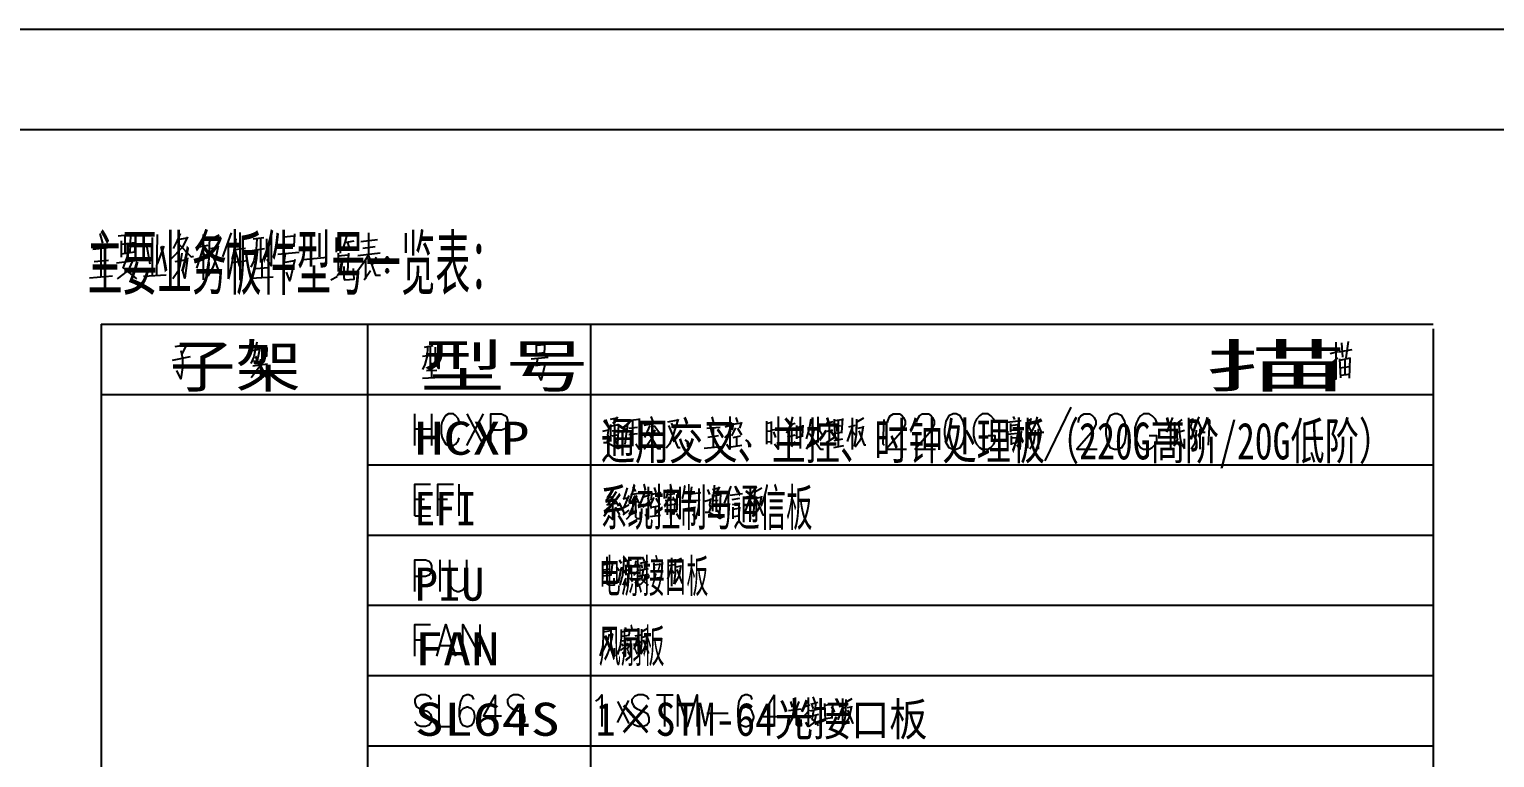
# Model space of a CAD drawing. Header units: metres. Extents: x 17 to 1264, y 17 to 859.
# Drawn here: x 508.8 to 922.9, y 653.2 to 858.8 of the extents above; entities that cross this region are included whole.
import ezdxf

# ---------------------------------------------------------------- set-up
doc = ezdxf.new("R2010")
doc.units = ezdxf.units.M
for name, color, linetype in [('LINES', 7, 'Continuous'), ('POLYLINES', 4, 'Continuous'), ('RECTS', 7, 'Continuous'), ('TEXTS', 3, 'Continuous')]:
    doc.layers.add(name, color=color, linetype=linetype)

msp = doc.modelspace()

# ---------------------------------------------------------------- linework, layer by layer
at = {"layer": 'LINES'}
for p, q in [((1179.14, 830.45), (87.76, 830.45)), ((528.76, 801.22), (529.48, 798.48)), ((533.95, 800.5), (539.27, 801.07)), ((534.81, 799.06), (534.81, 794.45)), ((535.96, 795.6), (535.96, 800.64)), ((537.4, 800.78), (537.26, 795.74)), ((538.84, 799.2), (538.55, 795.89)), ((543.59, 800.06), (543.59, 789.41)), ((544.89, 789.55), (545.03, 800.93)), ((550.94, 799.49), (553.39, 799.92)), ((557.99, 800.93), (557.99, 788.11)), ((559.72, 799.34), (562.46, 800.78)), ((565.91, 801.36), (563.47, 794.59)), ((568.36, 801.5), (568.36, 787.97)), ((572.11, 799.63), (575.13, 800.06)), ((574.12, 799.92), (574.12, 793.01)), ((575.85, 799.63), (575.85, 794.59)), ((580.75, 801.36), (580.75, 796.75)), ((580.75, 800.21), (583.63, 800.5)), ((583.77, 801.07), (583.63, 797.62)), ((595.58, 800.06), (595.58, 795.89)), ((596.73, 795.6), (596.73, 800.78)), ((598.03, 798.62), (600.62, 799.06)), ((602.49, 798.91), (607.24, 799.49)), ((604.65, 801.36), (604.65, 795.31)), ((526.75, 796.75), (531.79, 797.33)), ((529.19, 788.98), (529.19, 797.04)), ((534.81, 798.19), (538.7, 798.62)), ((538.7, 795.89), (534.81, 795.31)), ((536.68, 795.17), (535.24, 791.42)), ((542.01, 797.33), (542.87, 792.58)), ((545.03, 792.58), (546.91, 797.62)), ((557.99, 797.18), (556.12, 791.42)), ((559.29, 797.76), (556.7, 797.33)), ((557.99, 795.74), (559.15, 794.16)), ((560.15, 796.9), (562.03, 797.33)), ((565.05, 798.62), (565.05, 788.4)), ((566.92, 796.61), (569.95, 797.04)), ((571.24, 796.32), (575.27, 796.9)), ((579.02, 795.31), (585.07, 795.89)), ((583.77, 797.62), (580.75, 797.33)), ((581.18, 795.46), (580.75, 793.01)), ((596.15, 795.6), (596.15, 790.42)), ((596.15, 794.88), (598.89, 795.17)), ((598.75, 798.77), (599.32, 796.61)), ((599.03, 795.6), (598.75, 790.42)), ((607.96, 795.6), (601.63, 794.88)), ((603.07, 797.04), (606.52, 797.47)), ((531.21, 793.58), (527.18, 793.15)), ((533.51, 792.86), (540.14, 793.73)), ((535.24, 791.57), (539.13, 788.4)), ((537.98, 793.44), (536.68, 790.56)), ((550.07, 793.3), (553.39, 793.87)), ((565.91, 793.01), (570.52, 793.58)), ((572.83, 791.28), (576.43, 791.57)), ((574.55, 794.02), (574.55, 788.83)), ((583.77, 793.44), (580.46, 792.86)), ((586.36, 793.87), (592.99, 794.45)), ((596.73, 790.42), (597.45, 793.58)), ((603.79, 793.44), (603.79, 788.4)), ((606.81, 794.45), (605.66, 792.29)), ((609.98, 794.02), (609.98, 794.16)), ((609.98, 794.02), (609.98, 793.87)), ((609.98, 790.7), (609.98, 790.85)), ((525.88, 788.69), (532.36, 789.26)), ((536.54, 790.56), (533.66, 788.4)), ((541.15, 789.12), (547.48, 789.55)), ((571.39, 788.54), (577.72, 788.98)), ((595.87, 788.98), (593.99, 787.97)), ((596.73, 790.56), (595.87, 789.12)), ((603.5, 788.11), (605.23, 790.7)), ((609.98, 790.7), (609.98, 790.56)), ((529.19, 775.58), (604.36, 775.58)), ((529.19, 775.58), (529.19, 755.71)), ((604.36, 775.58), (667.43, 775.58)), ((604.36, 775.58), (604.36, 755.71)), ((667.43, 775.58), (905.47, 775.58)), ((667.43, 775.58), (667.43, 755.71)), ((905.47, 774.29), (905.47, 754.56)), ((573.11, 770.54), (572.68, 768.24)), ((652.03, 770.54), (652.03, 766.8)), ((654.47, 770.4), (654.33, 767.52)), ((879.98, 766.22), (879.69, 770.26)), ((881.42, 770.69), (880.84, 766.08)), ((554.25, 766.37), (549.21, 765.36)), ((550.07, 769.25), (553.39, 769.82)), ((553.39, 769.97), (551.95, 767.23)), ((571.82, 768.1), (573.83, 768.53)), ((574.55, 769.1), (574.55, 765.65)), ((574.55, 768.38), (575.99, 768.53)), ((575.99, 766.51), (574.55, 766.22)), ((575.99, 768.96), (575.85, 766.51)), ((619.91, 766.51), (623.08, 766.94)), ((620.49, 769.1), (622.94, 769.54)), ((622.07, 769.39), (622.07, 763.92)), ((623.51, 769.1), (623.51, 765.22)), ((650.59, 765.79), (655.48, 766.22)), ((652.03, 769.68), (654.47, 769.82)), ((654.47, 767.52), (652.03, 767.23)), ((878.54, 767.81), (876.38, 767.23)), ((876.38, 764.21), (878.54, 766.08)), ((878.83, 767.81), (882.57, 768.38)), ((881.99, 765.94), (878.97, 765.36)), ((881.85, 760.32), (881.99, 766.08)), ((574.12, 763.92), (571.53, 760.46)), ((571.96, 763.78), (576.14, 764.35)), ((574.12, 765.65), (574.12, 759.89)), ((621.07, 762.48), (623.95, 762.62)), ((622.51, 764.64), (622.51, 760.61)), ((654.47, 764.21), (651.88, 763.78)), ((652.46, 765.79), (652.03, 763.92)), ((878.97, 765.79), (879.26, 760.46)), ((879.11, 763.2), (881.85, 763.63)), ((880.55, 765.5), (880.55, 761.33)), ((619.91, 760.32), (625.1, 760.61)), ((879.26, 761.18), (881.85, 761.47)), ((529.19, 755.71), (604.36, 755.71)), ((529.19, 755.71), (529.19, 755.71)), ((529.19, 755.71), (529.19, 715.97)), ((529.19, 755.71), (529.19, 735.84)), ((604.36, 755.71), (667.43, 755.71)), ((604.36, 755.71), (604.36, 735.84)), ((667.43, 755.71), (905.47, 755.71)), ((667.43, 755.71), (667.43, 735.84)), ((905.47, 754.56), (905.47, 734.69)), ((617.75, 741.31), (617.75, 750.24)), ((622.51, 750.24), (622.51, 741.31)), ((632.44, 741.31), (637.19, 750.24)), ((632.44, 750.24), (637.19, 741.31)), ((675.07, 749.38), (674.06, 747.65)), ((684.43, 749.52), (685, 748.08)), ((701.71, 749.38), (702.28, 747.36)), ((726.62, 749.38), (726.62, 740.45)), ((731.66, 749.38), (731.66, 742.18)), ((786.81, 749.52), (787.24, 748.66)), ((803.08, 752.11), (795.74, 736.99)), ((617.75, 746.06), (622.51, 746.06)), ((670.89, 745.34), (672.47, 745.78)), ((671.61, 748.66), (672.19, 747.22)), ((673.05, 748.8), (674.92, 749.09)), ((673.05, 746.78), (675.35, 747.22)), ((673.05, 747.22), (673.05, 742.46)), ((673.48, 745.49), (674.63, 745.63)), ((673.63, 747.94), (674.35, 747.07)), ((674.2, 746.93), (674.2, 742.32)), ((677.23, 741.74), (677.95, 747.36)), ((677.95, 748.37), (681.11, 748.8)), ((678.23, 746.21), (680.68, 746.5)), ((679.39, 741.17), (679.39, 748.37)), ((682.55, 747.07), (687.02, 747.94)), ((684.14, 746.93), (682.7, 743.62)), ((685.43, 746.93), (686.87, 744.91)), ((692.06, 748.51), (689.18, 747.94)), ((690.19, 747.65), (690.91, 746.21)), ((700.27, 746.21), (704.01, 746.5)), ((702.14, 740.74), (702.14, 746.35)), ((705.31, 743.62), (707.18, 745.49)), ((707.18, 747.07), (705.45, 746.5)), ((707.75, 747.65), (707.47, 745.63)), ((710.06, 747.65), (707.75, 747.22)), ((708.47, 749.23), (708.91, 747.79)), ((708.91, 746.21), (710.06, 744.34)), ((709.63, 746.21), (710.2, 747.94)), ((717.11, 748.22), (717.11, 741.74)), ((717.11, 747.65), (718.41, 747.79)), ((717.11, 745.34), (718.12, 745.49)), ((718.41, 748.08), (718.41, 741.74)), ((718.84, 745.78), (721.72, 746.21)), ((723.31, 745.78), (724.89, 745.92)), ((723.88, 747.22), (725.18, 747.65)), ((724.17, 745.78), (724.17, 741.02)), ((725.61, 746.93), (725.61, 743.18)), ((727.48, 746.78), (725.61, 746.35)), ((727.34, 744.05), (727.48, 747.07)), ((729.21, 745.78), (730.65, 746.21)), ((731.8, 746.06), (733.1, 744.05)), ((734.11, 747.65), (735.98, 748.08)), ((734.25, 745.34), (735.83, 745.78)), ((734.97, 742.9), (734.97, 747.94)), ((736.27, 748.8), (736.41, 744.05)), ((736.41, 748.37), (738.43, 748.66)), ((736.7, 746.64), (738.14, 746.93)), ((737.42, 748.37), (737.42, 741.17)), ((738.57, 748.94), (738.28, 745.06)), ((741.31, 746.5), (739.87, 742.46)), ((742.17, 746.93), (740.3, 746.5)), ((741.31, 749.09), (741.31, 740.16)), ((741.31, 745.49), (742.17, 744.34)), ((742.6, 747.94), (744.62, 749.09)), ((742.89, 746.21), (744.33, 746.5)), ((785.08, 747.94), (789.11, 748.37)), ((785.23, 745.34), (785.23, 740.45)), ((786.09, 747.5), (786.09, 745.06)), ((786.09, 746.93), (788.11, 747.22)), ((786.09, 745.63), (788.25, 745.78)), ((788.25, 747.5), (787.96, 745.78)), ((790.84, 749.09), (790.84, 740.59)), ((790.84, 748.37), (791.71, 748.66)), ((793.87, 746.06), (793.87, 740.3)), ((831.88, 749.23), (830.15, 745.06)), ((831.31, 747.5), (831.31, 740.3)), ((834.47, 748.66), (832.46, 747.07)), ((832.46, 741.6), (832.46, 747.94)), ((832.46, 744.77), (835.19, 745.63)), ((833.61, 747.94), (833.75, 745.2)), ((836.35, 749.09), (836.35, 740.59)), ((836.35, 748.37), (837.35, 748.66)), ((839.51, 746.06), (839.51, 740.3)), ((673.48, 744.05), (674.92, 744.34)), ((680.68, 744.62), (678.23, 744.34)), ((694.07, 742.9), (694.79, 742.46)), ((694.79, 742.46), (695.23, 741.74)), ((694.94, 741.31), (694.79, 742.18)), ((694.94, 741.02), (694.94, 741.31)), ((695.23, 741.74), (695.23, 741.46)), ((695.23, 741.46), (695.23, 741.02)), ((703.58, 744.05), (700.55, 743.62)), ((710.2, 741.31), (707.18, 740.88)), ((707.75, 743.62), (709.77, 744.05)), ((708.76, 741.02), (708.76, 743.9)), ((711.21, 742.9), (711.93, 742.46)), ((711.93, 742.46), (712.51, 741.74)), ((712.22, 741.31), (712.07, 742.18)), ((712.22, 741.02), (712.22, 741.31)), ((712.51, 741.74), (712.51, 741.46)), ((712.51, 741.46), (712.51, 741.02)), ((717.11, 742.32), (718.41, 742.46)), ((719.13, 745.2), (719.71, 743.62)), ((723.02, 743.76), (725.18, 744.34)), ((724.17, 741.02), (725.18, 742.46)), ((725.61, 743.62), (727.48, 744.05)), ((729.64, 742.32), (728.35, 740.3)), ((734.11, 742.18), (736.27, 743.62)), ((736.12, 740.74), (739, 741.31)), ((736.27, 742.75), (738.71, 743.18)), ((736.41, 744.77), (738.57, 745.06)), ((785.23, 744.48), (789.11, 744.91)), ((786.23, 744.05), (786.23, 741.46)), ((786.23, 743.47), (787.96, 743.62)), ((786.23, 741.89), (787.96, 742.18)), ((787.96, 744.05), (787.82, 742.18)), ((832.31, 741.17), (833.47, 743.33)), ((833.32, 742.18), (834.04, 741.02)), ((833.75, 745.2), (834.04, 743.62)), ((834.47, 741.74), (834.04, 743.62)), ((834.47, 741.74), (835.19, 740.45)), ((835.19, 740.45), (835.19, 743.18)), ((675.35, 740.59), (675.93, 740.88)), ((695.08, 740.88), (694.94, 741.02)), ((695.23, 741.02), (695.08, 740.88)), ((699.55, 740.59), (704.44, 741.02)), ((712.36, 740.88), (712.22, 741.02)), ((712.51, 741.02), (712.36, 740.88)), ((604.36, 735.84), (667.43, 735.84)), ((604.36, 735.84), (604.36, 715.97)), ((667.43, 735.84), (905.47, 735.84)), ((667.43, 735.84), (667.43, 715.97)), ((905.47, 734.69), (905.47, 714.82)), ((630.28, 721.44), (630.28, 730.37)), ((671.61, 728.64), (673.63, 729.07)), ((673.77, 729.07), (672.19, 726.62)), ((673.63, 729.07), (674.92, 729.65)), ((677.8, 729.36), (676.79, 726.34)), ((679.39, 729.65), (680.11, 728.35)), ((685.43, 729.5), (685.87, 728.06)), ((689.32, 728.93), (688.75, 726.34)), ((690.04, 729.65), (690.04, 720.72)), ((695.95, 729.65), (695.23, 725.04)), ((700.41, 728.93), (700.99, 727.49)), ((701.85, 728.93), (703.58, 729.36)), ((703.87, 729.65), (702.86, 727.92)), ((707.03, 729.79), (705.16, 725.04)), ((708.19, 729.79), (708.91, 728.06)), ((712.51, 729.36), (712.51, 720.43)), ((713.8, 728.21), (715.82, 729.36)), ((617.75, 726.19), (620.49, 726.19)), ((624.23, 726.19), (626.97, 726.19)), ((672.04, 726.48), (673.77, 726.91)), ((672.04, 724.61), (674.78, 725.04)), ((674.63, 728.21), (672.33, 724.61)), ((674.2, 726.19), (675.35, 724.18)), ((677.8, 726.48), (676.51, 726.19)), ((676.65, 723.74), (678.23, 724.61)), ((678.23, 727.2), (676.79, 723.89)), ((678.67, 727.49), (681.55, 727.92)), ((678.67, 725.04), (680.83, 725.62)), ((679.96, 727.2), (678.95, 725.18)), ((681.11, 725.04), (680.39, 726.62)), ((682.27, 723.89), (684.14, 725.76)), ((684.14, 727.34), (682.41, 726.77)), ((684.71, 727.92), (684.43, 725.9)), ((687.16, 727.92), (684.71, 727.49)), ((685.87, 726.48), (687.02, 724.61)), ((686.59, 726.48), (687.16, 728.21)), ((688.46, 725.76), (691.48, 726.19)), ((689.03, 725.04), (689.03, 721.73)), ((689.03, 724.46), (691.05, 724.75)), ((689.18, 727.49), (691.19, 727.78)), ((691.19, 725.04), (690.91, 721.87)), ((691.77, 727.49), (691.77, 723.17)), ((695.37, 725.62), (698.11, 725.9)), ((695.66, 727.63), (698.54, 728.06)), ((699.69, 725.62), (701.27, 726.05)), ((701.85, 727.06), (704.15, 727.49)), ((701.85, 727.49), (701.85, 722.74)), ((702.28, 725.76), (703.43, 725.9)), ((702.28, 724.32), (703.58, 724.61)), ((702.43, 728.21), (703.15, 727.34)), ((702.86, 727.2), (702.86, 722.59)), ((706.31, 727.92), (706.31, 720.58)), ((706.75, 727.34), (710.35, 727.78)), ((707.47, 726.05), (709.63, 726.48)), ((709.63, 724.9), (707.47, 724.61)), ((712.51, 726.77), (711.07, 722.74)), ((713.37, 727.2), (711.5, 726.77)), ((712.51, 725.76), (713.37, 724.61)), ((714.09, 726.48), (715.53, 726.77)), ((617.75, 721.44), (622.22, 721.44)), ((672.91, 724.03), (671.18, 721.3)), ((674.35, 723.89), (675.64, 721.73)), ((678.23, 723.02), (676.51, 721.73)), ((687.16, 721.58), (684.14, 721.15)), ((684.71, 723.89), (686.73, 724.32)), ((685.72, 721.3), (685.72, 724.18)), ((690.91, 721.73), (690.33, 722.74)), ((694.07, 723.46), (697.1, 723.89)), ((704.15, 720.86), (704.73, 721.15)), ((707.61, 723.89), (707.61, 720.58)), ((707.61, 723.31), (709.34, 723.6)), ((707.61, 721.3), (709.34, 721.44)), ((709.48, 723.89), (709.19, 721.44)), ((529.19, 715.97), (529.19, 696.24)), ((604.36, 715.97), (667.43, 715.97)), ((604.36, 715.97), (604.36, 696.24)), ((667.43, 715.97), (905.47, 715.97)), ((667.43, 715.97), (667.43, 696.24)), ((905.47, 714.82), (905.47, 694.94)), ((624.95, 700.13), (624.95, 709.06)), ((670.75, 708.48), (670.75, 703.58)), ((670.75, 707.62), (673.48, 708.05)), ((673.63, 708.34), (673.19, 704.74)), ((675.5, 709.06), (676.07, 708.05)), ((676.79, 708.62), (678.95, 709.06)), ((677.95, 708.62), (677.8, 707.33)), ((681.4, 708.05), (683.56, 708.62)), ((681.98, 709.92), (682.55, 708.62)), ((682.84, 708.34), (682.7, 706.32)), ((685.29, 708.19), (685.43, 703.3)), ((687.45, 704.16), (687.74, 708.34)), ((690.33, 709.63), (690.33, 701.57)), ((691.34, 708.62), (693.07, 709.49)), ((673.34, 704.74), (670.75, 704.45)), ((671.18, 706.18), (672.91, 706.46)), ((674.78, 707.18), (675.5, 706.03)), ((675.35, 702.58), (676.22, 707.04)), ((675.35, 702.58), (676.07, 706.61)), ((675.79, 701.86), (676.36, 704.16)), ((677.37, 703.87), (676.51, 701.86)), ((677.37, 707.62), (677.37, 704.74)), ((677.37, 707.04), (678.67, 707.33)), ((677.37, 706.03), (678.38, 706.32)), ((678.67, 705.17), (677.37, 704.88)), ((678.67, 707.62), (678.52, 705.17)), ((679.24, 702.86), (678.52, 703.87)), ((681.11, 707.76), (679.67, 707.33)), ((679.67, 704.74), (681.11, 706.32)), ((680.97, 704.45), (683.85, 705.02)), ((683.71, 706.46), (681.4, 706.03)), ((682.12, 706.61), (681.83, 707.76)), ((682.27, 706.18), (681.83, 703.58)), ((682.84, 704.88), (682.55, 703.15)), ((685.29, 707.62), (687.59, 707.9)), ((685.43, 703.87), (687.59, 704.16)), ((690.33, 707.18), (689.18, 703.58)), ((691.05, 707.62), (689.47, 707.33)), ((690.33, 706.32), (691.05, 705.31)), ((691.63, 707.04), (692.92, 707.33)), ((674.92, 703.44), (675.35, 702.86)), ((682.41, 703.15), (681.83, 703.58)), ((682.41, 703.15), (683.71, 701.86)), ((529.19, 696.24), (529.19, 676.37)), ((604.36, 696.24), (667.43, 696.24)), ((604.36, 696.24), (604.36, 676.37)), ((667.43, 696.24), (905.47, 696.24)), ((667.43, 696.24), (667.43, 676.37)), ((905.47, 694.94), (905.47, 675.07)), ((671.03, 688.75), (673.19, 689.04)), ((671.32, 687.6), (673.05, 683.57)), ((676.07, 688.75), (678.38, 689.04)), ((676.07, 687.46), (678.38, 687.74)), ((677.23, 690.05), (677.37, 689.18)), ((678.38, 689.18), (678.23, 687.74)), ((680.83, 687.46), (679.67, 683.71)), ((681.55, 687.74), (679.96, 687.46)), ((680.83, 689.76), (680.83, 681.7)), ((681.83, 688.75), (683.56, 689.76)), ((682.12, 687.17), (683.27, 687.46)), ((617.75, 686.45), (620.49, 686.45)), ((624.95, 684.86), (628.27, 684.86)), ((676.94, 684.29), (675.79, 683.42)), ((676.22, 685.3), (676.65, 684.72)), ((676.36, 686.16), (677.23, 686.3)), ((677.66, 686.3), (678.67, 686.59)), ((678.38, 684.72), (677.66, 683.71)), ((677.8, 685.58), (678.09, 685.01)), ((680.83, 686.59), (681.55, 685.58)), ((529.19, 676.37), (529.19, 656.5)), ((604.36, 676.37), (667.43, 676.37)), ((604.36, 676.37), (604.36, 656.5)), ((667.43, 676.37), (905.47, 676.37)), ((667.43, 676.37), (667.43, 656.5)), ((905.47, 675.07), (905.47, 655.34)), ((640.51, 670.9), (640.51, 661.97)), ((686.01, 670.9), (690.76, 670.9)), ((688.31, 670.9), (688.31, 661.97)), ((719.27, 670.9), (719.27, 661.97)), ((675.07, 663.12), (678.23, 669.31)), ((675.07, 669.02), (678.23, 662.83)), ((726.91, 666.86), (723.31, 666.43)), ((724.46, 667.44), (724.03, 669.02)), ((725.18, 670.18), (725.18, 666.72)), ((725.61, 667.01), (726.33, 669.02)), ((727.77, 664.99), (729.35, 666.72)), ((729.35, 668.02), (727.91, 667.58)), ((731.8, 666.86), (729.5, 666.29)), ((729.64, 668.3), (731.66, 668.88)), ((730.36, 667.01), (730.07, 668.02)), ((730.22, 670.32), (730.79, 668.88)), ((731.08, 668.74), (730.79, 666.72)), ((733.53, 668.45), (733.67, 663.55)), ((733.53, 668.02), (735.83, 668.3)), ((735.69, 664.56), (735.98, 668.59)), ((738.57, 667.44), (737.27, 663.84)), ((739.29, 667.87), (737.56, 667.58)), ((738.57, 669.89), (738.57, 661.82)), ((738.57, 666.72), (739.15, 665.57)), ((739.58, 668.88), (741.31, 669.89)), ((739.87, 667.3), (741.02, 667.58)), ((700.27, 665.71), (706.31, 665.71)), ((727.05, 662.11), (726.91, 663.98)), ((729.21, 664.85), (731.95, 665.42)), ((730.36, 666.43), (729.93, 663.98)), ((730.65, 663.55), (729.93, 663.98)), ((731.08, 665.14), (730.65, 663.41)), ((730.65, 663.55), (731.8, 662.26)), ((733.67, 664.27), (735.83, 664.56)), ((529.19, 656.5), (529.19, 636.62)), ((604.36, 656.5), (667.43, 656.5)), ((604.36, 656.5), (604.36, 636.62)), ((667.43, 656.5), (905.47, 656.5)), ((667.43, 656.5), (667.43, 636.62)), ((905.47, 655.34), (905.47, 635.47))]:
    msp.add_line(p, q, dxfattribs=at)
at = {"layer": 'POLYLINES'}
for points in [[(553.53, 800.21), (552.09, 797.33), (548.78, 793.87)], [(551.51, 801.22), (550.65, 799.2), (549.5, 796.9)], [(559.72, 800.35), (559.58, 794.02), (558.86, 789.41)], [(567.21, 799.63), (566.78, 796.61), (566.06, 793.87)], [(573.11, 799.63), (572.97, 796.61), (572.25, 793.44), (571.39, 791.71)], [(577.15, 800.93), (577.15, 792), (575.99, 793.87)], [(598.6, 800.78), (598.03, 798.62), (597.31, 796.61)], [(551.95, 795.6), (551.37, 792.14), (550.79, 790.42), (549.35, 788.4)], [(550.94, 798.34), (554.54, 794.59), (555.26, 794.74)], [(562.17, 797.62), (561.31, 793.15), (560.59, 791.42), (559.29, 789.12)], [(560.44, 795.6), (562.6, 789.84), (563.18, 789.84)], [(604.65, 795.17), (603.35, 793.01), (601.34, 790.27)], [(553.53, 794.3), (552.81, 788.54), (552.09, 790.99)], [(583.91, 793.87), (582.47, 787.82), (581.47, 790.27)], [(597.74, 791.86), (597.74, 788.54), (598.03, 788.11), (600.62, 788.26), (600.47, 791.28)], [(604.65, 794.88), (606.67, 789.41), (608.11, 789.41)], [(610.38, 794.04), (609.91, 794.63), (609.44, 794.04)], [(609.44, 794.04), (609.91, 793.45), (610.38, 794.04)], [(610.38, 790.64), (609.91, 791.23), (609.44, 790.64)], [(610.26, 794.04), (609.91, 794.48), (609.55, 794.04)], [(609.55, 794.04), (609.91, 793.6), (610.26, 794.04)], [(610.26, 790.64), (609.91, 791.09), (609.55, 790.64)], [(610.15, 794.04), (609.91, 794.33), (609.67, 794.04)], [(609.67, 794.04), (609.91, 793.74), (610.15, 794.04)], [(610.15, 790.64), (609.91, 790.94), (609.67, 790.64)], [(609.44, 790.64), (609.91, 790.05), (610.38, 790.64)], [(609.55, 790.64), (609.91, 790.2), (610.26, 790.64)], [(609.67, 790.64), (609.91, 790.35), (610.15, 790.64)], [(624.52, 770.26), (624.52, 763.06), (623.66, 764.5)], [(877.96, 770.54), (877.96, 760.03), (876.81, 761.62)], [(551.66, 768.1), (552.09, 765.94), (552.09, 763.2), (551.66, 760.18), (550.51, 762.48)], [(572.68, 768.24), (572.25, 766.37), (571.39, 764.5)], [(573.98, 768.82), (573.26, 765.22), (572.83, 766.51)], [(621.35, 769.1), (621.21, 766.66), (620.63, 764.21), (619.91, 762.77)], [(574.12, 763.92), (575.71, 760.75), (576.57, 760.75)], [(654.62, 764.5), (653.47, 759.74), (652.6, 761.62)], [(630.28, 748.08), (629.99, 748.94), (629.27, 749.81), (628.7, 750.24), (627.26, 750.24), (626.54, 749.81), (625.96, 748.94), (625.53, 748.08), (625.24, 746.93), (625.24, 744.77), (625.53, 743.47), (625.96, 742.61), (626.54, 741.74), (627.26, 741.31), (628.7, 741.31), (629.27, 741.74), (629.99, 742.61), (630.28, 743.47)], [(639.21, 741.31), (639.21, 750.24), (642.23, 750.24), (643.24, 749.81), (643.67, 749.38), (643.96, 748.51), (643.96, 747.36), (643.67, 746.5), (643.24, 746.06), (642.23, 745.63), (639.21, 745.63)], [(706.75, 749.52), (706.75, 740.3), (705.88, 741.6)], [(720.43, 749.52), (720.43, 740.3), (719.42, 741.74)], [(724.46, 749.38), (723.88, 747.22), (722.73, 744.77)], [(751.39, 747.79), (751.39, 748.22), (751.82, 749.23), (752.11, 749.66), (752.97, 750.24), (754.7, 750.24), (755.42, 749.66), (755.85, 749.23), (756.28, 748.22), (756.28, 747.36), (755.85, 746.35), (754.99, 744.91), (750.95, 740.3), (756.71, 740.3)], [(759.59, 747.79), (759.59, 748.22), (760.03, 749.23), (760.31, 749.66), (761.18, 750.24), (762.91, 750.24), (763.63, 749.66), (764.06, 749.23), (764.49, 748.22), (764.49, 747.36), (764.06, 746.35), (763.19, 744.91), (759.16, 740.3), (764.92, 740.3)], [(769.82, 750.24), (768.67, 749.66), (767.8, 748.22), (767.37, 745.92), (767.37, 744.48), (767.8, 742.18), (768.67, 740.74), (769.82, 740.3), (770.68, 740.3), (771.83, 740.74), (772.7, 742.18), (773.13, 744.48), (773.13, 745.92), (772.7, 748.22), (771.83, 749.66), (770.68, 750.24), (769.82, 750.24)], [(781.77, 747.79), (781.34, 748.8), (780.47, 749.66), (779.75, 750.24), (778.03, 750.24), (777.31, 749.66), (776.44, 748.8), (776.01, 747.79), (775.58, 746.35), (775.58, 744.05), (776.01, 742.61), (776.44, 741.74), (777.31, 740.74), (778.03, 740.3), (779.75, 740.3), (780.47, 740.74), (781.34, 741.74), (781.77, 742.61), (781.77, 744.05), (779.75, 744.05)], [(793.58, 749.38), (793, 747.36), (791.99, 745.2)], [(805.24, 747.79), (805.24, 748.22), (805.53, 749.23), (805.96, 749.66), (806.83, 750.24), (808.41, 750.24), (809.27, 749.66), (809.71, 749.23), (810.14, 748.22), (810.14, 747.36), (809.71, 746.35), (808.84, 744.91), (804.81, 740.3), (810.57, 740.3)], [(815.47, 750.24), (814.17, 749.66), (813.45, 748.22), (813.02, 745.92), (813.02, 744.48), (813.45, 742.18), (814.17, 740.74), (815.47, 740.3), (816.33, 740.3), (817.48, 740.74), (818.35, 742.18), (818.78, 744.48), (818.78, 745.92), (818.35, 748.22), (817.48, 749.66), (816.33, 750.24), (815.47, 750.24)], [(827.42, 747.79), (826.99, 748.8), (826.12, 749.66), (825.26, 750.24), (823.67, 750.24), (822.81, 749.66), (822.09, 748.8), (821.66, 747.79), (821.23, 746.35), (821.23, 744.05), (821.66, 742.61), (822.09, 741.74), (822.81, 740.74), (823.67, 740.3), (825.26, 740.3), (826.12, 740.74), (826.99, 741.74), (827.42, 742.61), (827.42, 744.05), (825.26, 744.05)], [(839.23, 749.38), (838.51, 747.36), (837.64, 745.2)], [(672.47, 746.06), (672.19, 744.34), (672.47, 743.47), (672.04, 742.18)], [(675.35, 747.36), (675.07, 741.74), (674.49, 742.9)], [(681.11, 748.94), (681.11, 740.3), (680.25, 741.74)], [(685.58, 745.78), (684.71, 743.33), (682.55, 740.16)], [(692.2, 748.8), (690.62, 744.05), (689.75, 741.74), (688.75, 740.59)], [(689.47, 746.93), (692.06, 740.74), (692.78, 740.74)], [(707.32, 744.05), (708.19, 745.78), (708.47, 746.35)], [(729.64, 748.8), (729.21, 746.06), (728.35, 743.18)], [(730.65, 746.5), (730.22, 744.19), (729.64, 742.32)], [(742.6, 748.8), (742.46, 744.34), (741.88, 741.02)], [(744.47, 746.78), (743.9, 743.62), (743.32, 742.46), (742.17, 740.88)], [(743.18, 745.49), (744.76, 741.46), (745.19, 741.46)], [(750.3, 748.63), (750.04, 741.79), (750.39, 741.39)], [(789.11, 745.49), (788.68, 740.3), (787.96, 741.46)], [(791.85, 748.94), (791.27, 746.5), (791.85, 745.49), (791.85, 744.48), (791.56, 743.18), (791.13, 744.05)], [(793, 745.63), (792.71, 743.18), (792.43, 741.74), (791.56, 740.3)], [(793.29, 748.51), (794.73, 745.06), (795.45, 745.06)], [(837.5, 748.94), (836.92, 746.5), (837.5, 745.49), (837.5, 744.48), (837.07, 743.18), (836.78, 744.05)], [(838.51, 745.63), (838.36, 743.18), (838.07, 741.74), (837.07, 740.3)], [(838.94, 748.51), (840.38, 745.06), (841.1, 745.06)], [(841.98, 741.39), (842.42, 748.22), (842.07, 748.63)], [(671.03, 742.18), (672.04, 742.18), (675.35, 740.45)], [(683.71, 745.06), (686.44, 740.45), (687.31, 740.45)], [(729.21, 744.77), (732.38, 740.3), (733.24, 740.3)], [(617.75, 721.44), (617.75, 730.37), (622.22, 730.37)], [(624.23, 721.44), (624.23, 730.37), (628.7, 730.37)], [(683.71, 729.65), (683.71, 720.58), (682.84, 721.87)], [(692.63, 729.65), (692.63, 721.44), (692.63, 720.58), (691.77, 722.02)], [(713.8, 728.93), (713.66, 724.61), (713.23, 721.3)], [(673.63, 724.9), (673.63, 720.43), (672.76, 721.3)], [(679.39, 724.9), (679.24, 723.17), (678.81, 721.87), (677.51, 720.43)], [(680.11, 725.18), (680.11, 721.15), (680.54, 720.72), (681.55, 720.72), (681.55, 722.59)], [(684.28, 724.32), (685.15, 726.05), (685.43, 726.62)], [(698.11, 726.05), (697.82, 723.31), (697.1, 720.58), (696.38, 722.02)], [(701.27, 726.34), (700.99, 724.61), (701.27, 723.74), (700.84, 722.45)], [(704.15, 727.63), (703.87, 722.02), (703.29, 723.17)], [(715.67, 727.06), (715.1, 723.89), (714.52, 722.74), (713.37, 721.15)], [(714.38, 725.76), (716.11, 721.73), (716.39, 721.73)], [(699.83, 722.45), (700.84, 722.45), (704.15, 720.72)], [(617.75, 700.13), (617.75, 709.06), (620.78, 709.06), (621.79, 708.62), (622.22, 708.19), (622.51, 707.33), (622.51, 706.03), (622.22, 705.17), (621.79, 704.74), (620.78, 704.3), (617.75, 704.3)], [(627.55, 709.06), (627.55, 702.58), (627.98, 701.42), (628.7, 700.56), (629.71, 700.13), (630.28, 700.13), (631.29, 700.56), (632.01, 701.42), (632.44, 702.58), (632.44, 709.06)], [(672.04, 709.92), (672.04, 702.86), (672.04, 702.43), (672.19, 702.14), (672.62, 701.86), (674.2, 702), (674.06, 703.87)], [(676.79, 709.49), (676.65, 706.32), (676.36, 704.16)], [(680.68, 709.92), (680.68, 701.57), (680.11, 702.86)], [(691.34, 709.2), (691.34, 705.17), (690.91, 702.29)], [(677.95, 704.88), (677.95, 701.57), (677.37, 702.58)], [(692.92, 707.47), (692.49, 704.74), (691.91, 703.58), (691.05, 702.14)], [(691.77, 706.32), (693.21, 702.58), (693.5, 702.58)], [(680.97, 701.57), (681.98, 702.58), (682.55, 703.15)], [(617.75, 681.84), (617.75, 690.77), (622.22, 690.77)], [(623.95, 681.84), (626.54, 690.77), (629.27, 681.84)], [(631.29, 681.84), (631.29, 690.77), (636.19, 681.84), (636.19, 690.77)], [(671.03, 689.76), (670.89, 685.3), (670.75, 684.29), (670.03, 681.98)], [(670.89, 683.14), (672.19, 685.87), (672.76, 688.18)], [(673.19, 689.62), (673.19, 685.3), (673.48, 683.57), (674.2, 681.84), (674.2, 684.14)], [(676.07, 689.33), (676.07, 687.02), (675.79, 684.72), (675.07, 682.27)], [(681.83, 689.47), (681.83, 685.44), (681.4, 682.56)], [(683.42, 687.6), (682.84, 684.86), (682.41, 683.71), (681.55, 682.42)], [(677.23, 686.59), (677.23, 681.84), (676.51, 682.99)], [(678.67, 686.74), (678.67, 681.84), (677.95, 682.99)], [(682.27, 686.45), (683.71, 682.85), (683.99, 682.85)], [(622.51, 669.6), (621.79, 670.46), (620.78, 670.9), (619.48, 670.9), (618.47, 670.46), (617.75, 669.6), (617.75, 668.74), (618.04, 667.87), (618.47, 667.44), (619.05, 667.01), (621.21, 666.29), (621.79, 665.86), (622.22, 665.42), (622.51, 664.56), (622.51, 663.26), (621.79, 662.4), (620.78, 661.97), (619.48, 661.97), (618.47, 662.4), (617.75, 663.26)], [(624.52, 670.9), (624.52, 661.97), (628.7, 661.97)], [(634.46, 669.6), (634.03, 670.46), (633.02, 670.9), (632.44, 670.9), (631.29, 670.46), (630.71, 669.17), (630.28, 667.01), (630.28, 664.99), (630.71, 663.26), (631.29, 662.4), (632.44, 661.97), (632.73, 661.97), (633.74, 662.4), (634.46, 663.26), (634.75, 664.56), (634.75, 664.99), (634.46, 666.29), (633.74, 667.01), (632.73, 667.44), (632.44, 667.44), (631.29, 667.01), (630.71, 666.29), (630.28, 664.99)], [(640.51, 670.9), (637.19, 664.99), (642.23, 664.99)], [(648.71, 669.6), (647.99, 670.46), (646.99, 670.9), (645.69, 670.9), (644.68, 670.46), (643.96, 669.6), (643.96, 668.74), (644.25, 667.87), (644.68, 667.44), (645.26, 667.01), (647.27, 666.29), (647.99, 665.86), (648.43, 665.42), (648.71, 664.56), (648.71, 663.26), (647.99, 662.4), (646.99, 661.97), (645.69, 661.97), (644.68, 662.4), (643.96, 663.26)], [(668.87, 669.17), (669.59, 669.6), (670.6, 670.9), (670.6, 661.97)], [(683.85, 669.6), (683.27, 670.46), (682.27, 670.9), (680.83, 670.9), (679.82, 670.46), (679.1, 669.6), (679.1, 668.74), (679.53, 667.87), (679.82, 667.44), (680.54, 667.01), (682.55, 666.14), (683.27, 665.71), (683.56, 665.28), (683.85, 664.42), (683.85, 663.12), (683.27, 662.4), (682.27, 661.97), (680.83, 661.97), (679.82, 662.4), (679.1, 663.12)], [(692.06, 661.97), (692.06, 670.9), (694.79, 661.97), (697.53, 670.9), (697.53, 661.97)], [(713.08, 669.6), (712.79, 670.46), (711.79, 670.9), (711.07, 670.9), (710.06, 670.46), (709.34, 669.17), (709.05, 667.01), (709.05, 664.85), (709.34, 663.12), (710.06, 662.4), (711.07, 661.97), (711.5, 661.97), (712.51, 662.4), (713.08, 663.12), (713.51, 664.42), (713.51, 664.85), (713.08, 666.14), (712.51, 667.01), (711.5, 667.44), (711.07, 667.44), (710.06, 667.01), (709.34, 666.14), (709.05, 664.85)], [(719.27, 670.9), (715.82, 664.85), (721, 664.85)], [(723.02, 661.97), (723.59, 662.69), (724.46, 664.27), (724.89, 666.58)], [(725.47, 666.72), (725.47, 662.54), (725.75, 662.26), (727.05, 662.26)], [(728.92, 670.18), (728.92, 661.97), (728.2, 663.12)], [(739.58, 669.6), (739.43, 665.57), (739, 662.69)], [(741.16, 667.73), (740.59, 664.99), (740.15, 663.84), (739.29, 662.54)], [(740.01, 666.58), (741.45, 662.98), (741.74, 662.98)], [(729.21, 661.97), (730.22, 662.83), (730.65, 663.41)]]:
    msp.add_lwpolyline(points, dxfattribs=at)
at = {"layer": 'RECTS'}
msp.add_lwpolyline([(16.84, 858.82), (1207.43, 858.82), (1207.43, 16.85), (16.84, 16.85)], dxfattribs=at)

# ---------------------------------------------------------------- texts
at = {"layer": 'TEXTS'}
for s, height, width, p in [('主要业务板件型号一览表：', 14.85, 0.509027, (525.31, 785.46)), ('子架', 11.88, 1.202821, (548.49, 757.8)), ('型号', 11.88, 1.545355, (619.34, 757.8)), ('描', 11.88, 2.5878, (841.24, 757.8)), ('通用交叉、主控、时钟处理板（220G高阶/20G低阶）', 10.39, 0.714716, (670.31, 737.39)), ('HCXP', 9.36, 1.272423, (617.75, 738.69)), ('系统控制与通信板', 10.39, 0.553568, (670.31, 718.62)), ('EFI', 9.36, 0.909174, (617.75, 718.82)), ('电源接口板', 9.36, 0.509028, (669.74, 699.81)), ('PIU', 9.36, 1.03018, (617.75, 697.51)), ('FAN', 9.36, 1.25237, (617.75, 679.22)), ('风扇板', 9.36, 0.509028, (669.74, 680.08)), ('SL64S', 9.36, 1.286621, (617.75, 659.35)), ('1×STM-64光接口板', 9.36, 0.884199, (668.87, 659.35))]:
    msp.add_text(s, height=height, dxfattribs=dict(at, width=width)).set_placement(p)

doc.saveas('drawing.dxf')
